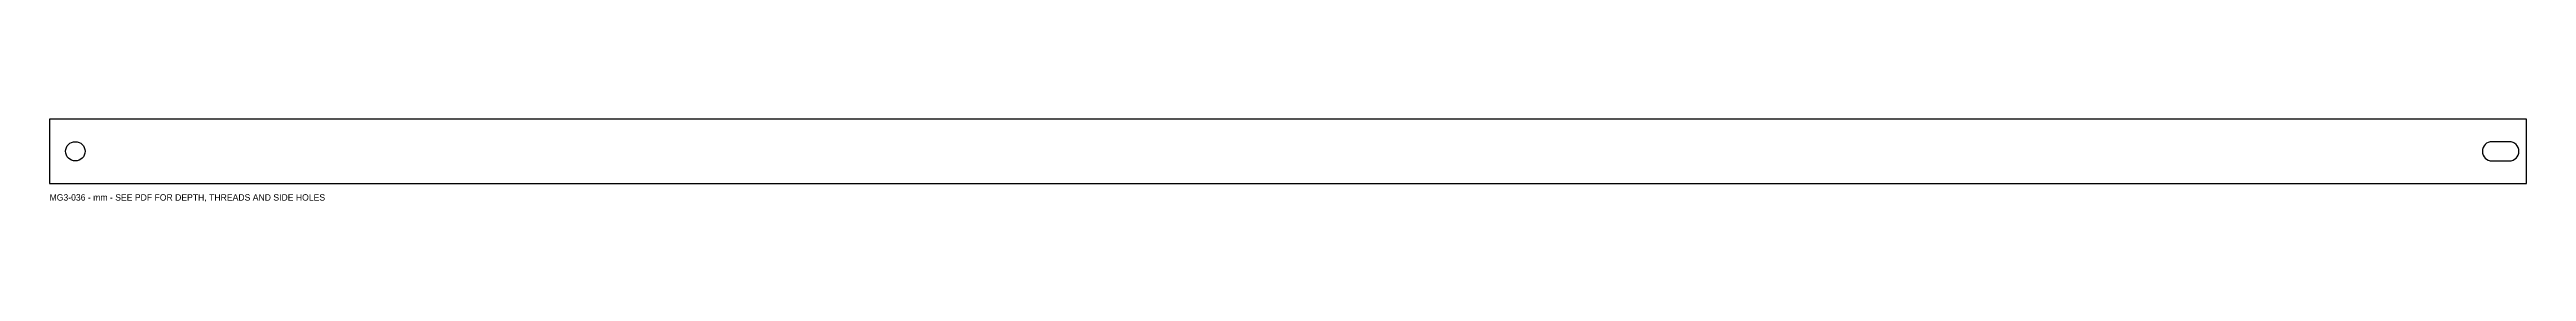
# Model space of a CAD drawing. Header units: millimetres. Extents: x 0 to 1152, y -9 to 30.
import ezdxf

# ---------------------------------------------------------------- set-up
doc = ezdxf.new("R2010")
doc.units = ezdxf.units.MM
for name, color, linetype in [('NOTES', 2, 'Continuous'), ('OUTLINE', 7, 'Continuous'), ('THROUGH', 3, 'Continuous')]:
    doc.layers.add(name, color=color, linetype=linetype)

msp = doc.modelspace()

# ---------------------------------------------------------------- linework, layer by layer
at = {"layer": 'OUTLINE'}
msp.add_lwpolyline([(0, 0), (1152, 0), (1152, 30), (0, 30)], close=True, dxfattribs=at)
at = {"layer": 'THROUGH'}
msp.add_lwpolyline([(1136, 10.5), (1144, 10.5, 1), (1144, 19.5), (1136, 19.5, 1)], format="xyb", close=True, dxfattribs=at)
msp.add_circle((12, 15), 4.5, dxfattribs=at)

# ---------------------------------------------------------------- texts
at = {"layer": 'NOTES'}
msp.add_text('MG3-036 - mm - SEE PDF FOR DEPTH, THREADS AND SIDE HOLES', height=3, dxfattribs=at).set_placement((0, -8))

doc.saveas('drawing.dxf')
